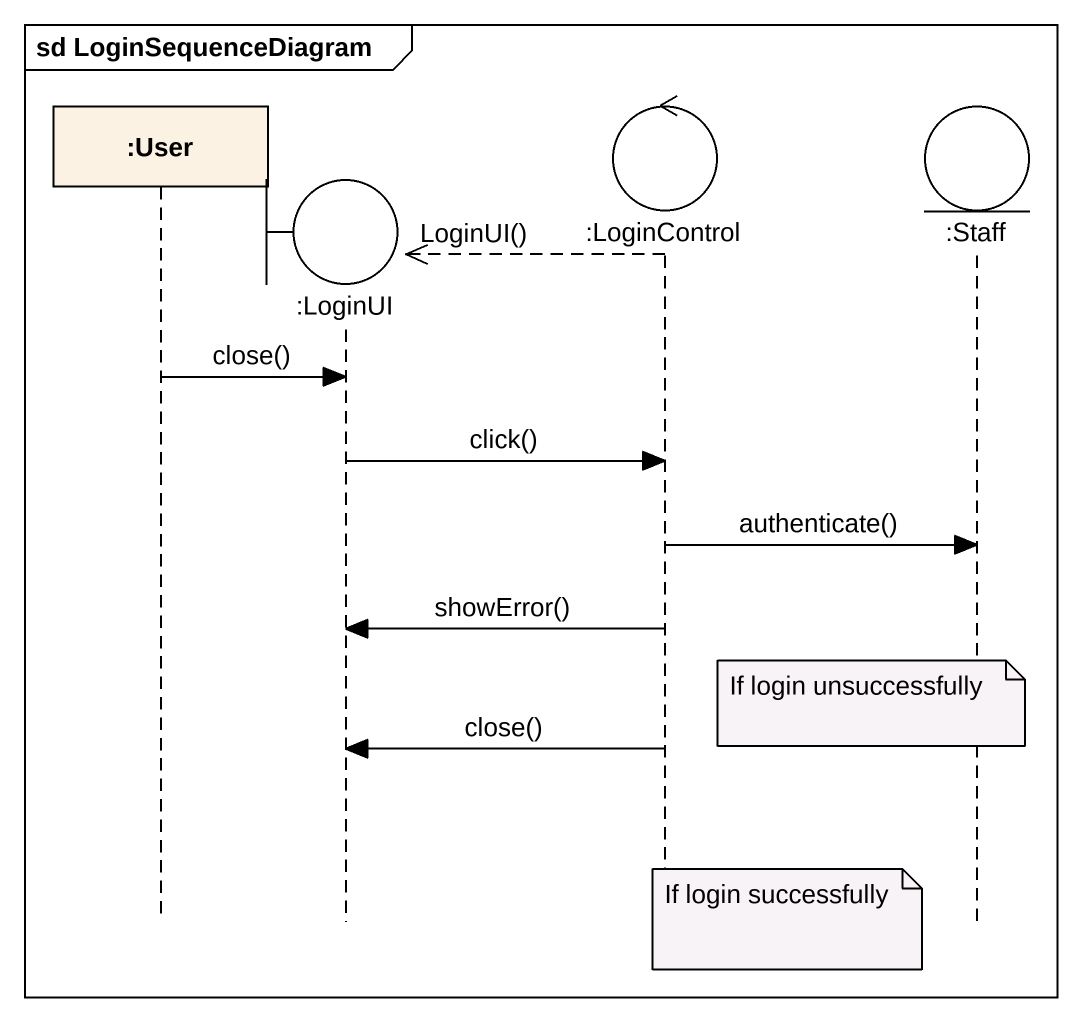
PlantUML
@startuml
mainframe sd LoginSequenceDiagram
hide footbox
participant ":User" as User
boundary ":LoginUI" as LoginUI
control ":LoginControl" as LoginControl
entity ":Staff" as Staff

LoginControl -->> LoginUI ** : LoginUI()
User -> LoginUI : close()
LoginUI -> LoginControl : click()
LoginControl -> Staff : authenticate()
LoginControl -> LoginUI : showError()
note over Staff : If login unsuccessfully
LoginControl -> LoginUI : close()
note over LoginControl : If login successfully
@enduml
